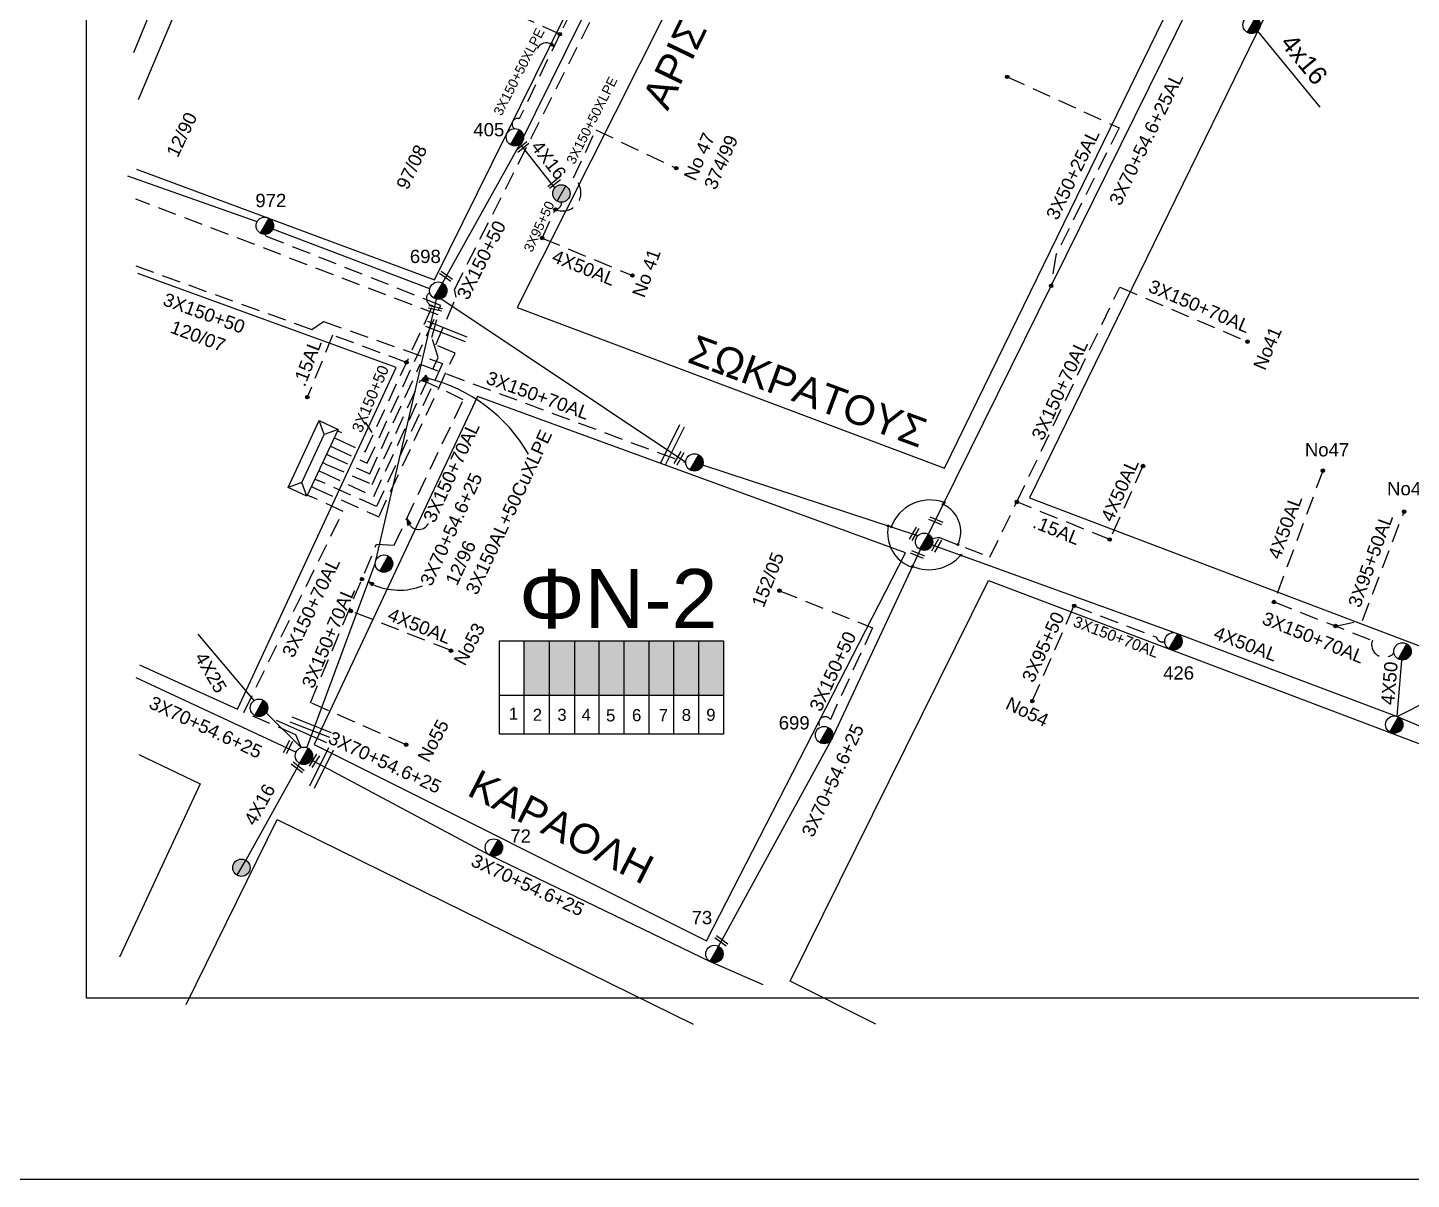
# Model space of a CAD drawing. Header units: millimetres. Extents: x 1421 to 7149, y 883 to 1925.
# Drawn here: x 5030.3 to 5217.9, y 887.4 to 1043.6 of the extents above; entities that cross this region are included whole.
import ezdxf
from ezdxf.enums import TextEntityAlignment as Align

# ---------------------------------------------------------------- set-up
doc = ezdxf.new("R2010")
doc.units = ezdxf.units.MM
doc.linetypes.add('DASHED', pattern=[19.05, 12.7, -6.35])
for name, color, linetype in [('3X50+25AL', 7, 'DASHED'), ('4 X 50 + 13.5', 7, 'SYN_LINE'), ('Pillar OTE', 7, 'Continuous'), ('Άγνωστα', 7, 'Continuous'), ('Γυμνά εναέρια ΧΤ (3Φ)   4x50CU', 7, 'Continuous'), ('Γυμνά εναέρια ΧΤ (3Φ) 4x50AL', 7, 'Continuous'), ('Εναέρια παροχή ΧΤ 4x16', 7, 'SYN_LINE'), ('Εναέρια παροχή ΧΤ 4x25', 7, 'SYN_LINE'), ('Καλωδια ΧΤ  3X95+50', 7, 'Continuous'), ('Καλώδια ΧΤ   3x150+50CU', 7, 'DASHED'), ('Καλώδια ΧΤ   3x150+70AL', 7, 'DASHED'), ('Καλώδια ΧΤ   3x150AL+50CU', 7, 'DASHED'), ('Μηχανική τομή', 7, 'Continuous'), ('Στύλος Ξύλινος', 7, 'Continuous'), ('Στύλος Ξύλινος @ 1', 7, 'Continuous'), ('Στύλος ΦΜ', 7, 'Continuous'), ('Στύλος ΦΜ @ 1', 7, 'Continuous'), ('Συνδέσεις', 7, 'Continuous'), ('Συνεστραμμένα ΧΤ   3x70+54.6+25 AL', 7, 'SYN_LINE'), ('Τομή', 7, 'Continuous'), ('Υποσταθμός πόλεως', 7, 'Continuous'), ('Υπόβαθρο ΔΕΗ', 7, 'Continuous'), ('Υπόγεια Καλώδια Δικτύου ΧΤ   .15', 7, 'DASHED'), ('Υπόγεια καλώδια Παροχών ΧΤ   4x50AL', 7, 'DASHED')]:
    doc.layers.add(name, color=color, linetype=linetype)
doc.styles.add('arial', font='ARIAL.TTF')
doc.styles.get("Standard").update_dxf_attribs({"font": 'ARIAL.TTF'})
doc.linetypes.add('SYN_LINE', pattern='A,0.5,-0.0001,["/\\/\\/\\/",Standard,S=0.1,R=0,X=0,Y=-0.05],-0.25', length=0.7501)

# ---------------------------------------------------------------- blocks, each defined once
blk = doc.blocks.new('ΥΠΑΡΧΩΝ ΤΣΙΜΕΝΤΕΝΙΟΣ ΣΤΥΛΟΣ')
at = {"layer": 'Στύλος ΦΜ'}
blk.add_hatch(color=256, dxfattribs=at).paths.add_polyline_path([(-1.29, -2.28, 0.574793), (2.62, 0, 0.268822), (1.3, 2.27)])
blk.add_line((-1.29, -2.28), (1.3, 2.27), dxfattribs=at)
blk.add_circle((0, 0), 2.62, dxfattribs=at)
at = {"layer": 'Στύλος ΦΜ', "flags": 4}
for tag, p in [('ΑΡΙΘΜΟΣ', (-4.68, 8.05)), ('ΤΥΠΟΣ', (-4.91, 3.03))]:
    blk.add_attdef(tag, p, '', height=4, dxfattribs=at)
blk = doc.blocks.new('ΥΠΑΡΧΩΝ ΞΥΛΙΝΟΣ ΣΤΥΛΟΣ')
at = {"layer": 'Στύλος Ξύλινος'}
h = blk.add_hatch(color=256, dxfattribs=at)
h.paths.add_polyline_path([(-2.62, 0, 0.270008), (-1.29, -2.28), (1.3, 2.27, 0.576266)])
h.paths.add_polyline_path([(-1.29, -2.28, 0.574793), (2.62, 0, 0.268822), (1.3, 2.27)])
blk.add_line((-1.29, -2.28), (1.3, 2.27), dxfattribs=at)
blk.add_circle((0, 0), 2.62, dxfattribs=at)
at = {"layer": 'Στύλος Ξύλινος', "flags": 4}
for tag, p in [('ΑΡΙΘΜΟΣ', (-4.91, 8.6)), ('ΤΥΠΟΣ', (-4.85, 3.39))]:
    blk.add_attdef(tag, p, '', height=4, dxfattribs=at)
blk = doc.blocks.new('ΥΠΟΣΤΑΘΜΟΣ ΠΟΛΕΩΣ 9 ΑΝΑΧΩΡΗΣΕΩΝ')
at = {"layer": 'Υποσταθμός πόλεως', "ltscale": 40}
for p, q in [((-9.63, -2.82), (-9.63, -4)), ((-7.12, -2.82), (-7.12, -4)), ((-4.84, -2.82), (-4.84, -4)), ((-2.36, -2.82), (-2.36, -4)), ((0.09, -2.82), (0.09, -4)), ((2.55, -2.82), (2.55, -4)), ((5.02, -2.82), (5.02, -4)), ((7.48, -2.82), (7.48, -4)), ((9.61, -2.82), (9.61, -4))]:
    blk.add_line(p, q, dxfattribs=at)
blk.add_lwpolyline([(-10.02, 2.82), (10.02, 2.82), (10.02, -2.82), (-10.02, -2.82)], close=True, dxfattribs=at)
for points in [[(-7.21, 0), (-10.02, 2.82)], [(-10.02, -2.82), (-7.21, 0)], [(-7.21, 0), (7.21, 0)], [(7.21, 0), (10.02, 2.82)], [(10.02, -2.82), (7.21, 0)]]:
    blk.add_lwpolyline(points, dxfattribs=at)
at = {"layer": 'Υποσταθμός πόλεως', "linetype": 'SYN_LINE', "ltscale": 40, "flags": 1}
for tag, p in [('ΜΕΤΑΣΧΗΜΑΤΙΣΜΟΣ', (10.79, 1.71)), ('ΙΣΧΥΣ', (10.77, -1.08)), ('ΑΡΙΘΜΟΣ', (10.89, -3.8))]:
    blk.add_attdef(tag, p, '', height=1.8, dxfattribs=at)
blk = doc.blocks.new('_ΣΥΝΔΕΣΗ')
at = {"layer": 'Συνδέσεις', "linetype": 'SYN_LINE', "ltscale": 40}
blk.add_hatch(color=256, dxfattribs=at).paths.add_polyline_path([(0.5, -0.01, 1), (-0.5, -0.01, 1)])
at = {"layer": 'Συνδέσεις'}
blk.add_circle((0, -0.01), 0.5, dxfattribs=at)
blk = doc.blocks.new('ΜΗΧΑΝΙΚΗ ΤΟΜΗ')
at = {"layer": 'Μηχανική τομή', "ltscale": 40}
for p, q in [((-3.67, 1.17), (3.91, 1.17)), ((3.91, -0.38), (-3.67, -0.38))]:
    blk.add_line(p, q, dxfattribs=at)
blk = doc.blocks.new('ΤΟΜΗ')
at = {"layer": 'Τομή', "ltscale": 40}
for p, q in [((10.95, 0.22), (-12.13, 0.22)), ((10.95, -2.57), (-12.13, -2.57))]:
    blk.add_line(p, q, dxfattribs=at)

msp = doc.modelspace()

# ---------------------------------------------------------------- hatches: boundary and pattern name
at = {"lineweight": -3, "ltscale": 0.1}
h = msp.add_hatch(color=256, dxfattribs=at)
h.paths.add_polyline_path([(5101.44, 1041.52), (5101.29, 1041.36), (5101.62, 1041.06)])
h.paths.add_polyline_path([(5101.29, 1041.36), (5101.15, 1041.21), (5101.62, 1041.06)])
h = msp.add_hatch(color=256, dxfattribs=at)
h.paths.add_polyline_path([(5084.32, 996.48), (5083.66, 995.77), (5084.46, 996.08)])
h.paths.add_polyline_path([(5084.49, 996.02), (5084.46, 996.08), (5083.66, 995.77), (5084.36, 995.73)])
h.paths.add_polyline_path([(5084.49, 996.02), (5084.36, 995.73), (5084.63, 995.71)])
h = msp.add_hatch(color=256, dxfattribs=at)
h.paths.add_polyline_path([(5081.67, 977), (5081.79, 976.16), (5082.01, 976.26)])
h.paths.add_polyline_path([(5081.67, 977), (5082.01, 976.26), (5082.23, 976.36)])
h = msp.add_hatch(color=256, dxfattribs=at)
h.paths.add_polyline_path([(5077.2, 968.31), (5076.5, 968.48), (5077.08, 968.1)])
h.paths.add_polyline_path([(5076.5, 968.48), (5076.93, 967.91), (5077.08, 968.1)])
at = {"linetype": 'DASHED', "lineweight": -3, "ltscale": 0.2}
h = msp.add_hatch(color=151, dxfattribs=at)
h.dxf.hatch_style = 1
h.paths.add_polyline_path([(5097.6, 953.07), (5100.99, 953.07), (5100.99, 960.45), (5097.6, 960.45)])
h = msp.add_hatch(color=62, dxfattribs=at)
h.dxf.hatch_style = 1
h.paths.add_polyline_path([(5101.08, 953.08), (5104.46, 953.07), (5104.46, 960.45), (5101.08, 960.45)])
h = msp.add_hatch(color=1, dxfattribs=at)
h.dxf.hatch_style = 1
h.paths.add_polyline_path([(5111.17, 960.43), (5107.78, 960.43), (5107.78, 953.06), (5111.17, 953.05)])
h = msp.add_hatch(color=30, dxfattribs=at)
h.dxf.hatch_style = 1
h.paths.add_polyline_path([(5114.68, 960.39), (5111.24, 960.39), (5111.24, 953.02), (5114.68, 953.02)])
h = msp.add_hatch(color=50, dxfattribs=at)
h.dxf.hatch_style = 1
h.paths.add_polyline_path([(5117.96, 960.42), (5114.57, 960.42), (5114.57, 953.05), (5117.96, 953.04)])
h = msp.add_hatch(color=36, dxfattribs=at)
h.dxf.hatch_style = 1
h.paths.add_polyline_path([(5121.35, 960.42), (5117.96, 960.42), (5117.96, 953.04), (5121.35, 953.04)])
h = msp.add_hatch(color=5, dxfattribs=at)
h.dxf.hatch_style = 1
h.paths.add_polyline_path([(5124.64, 960.43), (5121.25, 960.43), (5121.25, 953.05), (5124.64, 953.05)])
at = {"layer": 'Καλώδια ΧΤ   3x150AL+50CU', "linetype": 'DASHED', "ltscale": 0.2}
h = msp.add_hatch(color=6, dxfattribs=at)
h.dxf.hatch_style = 1
h.paths.add_polyline_path([(5107.78, 960.45), (5104.48, 960.45), (5104.48, 953.08), (5107.78, 953.08)])

# ---------------------------------------------------------------- linework, layer by layer
at = {"lineweight": -3, "ltscale": 0.1}
msp.add_line((5076.06, 990.1), (5076.93, 988.73), dxfattribs=at)
for points in [[(4932.72, 1917.4), (7149.36, 1917.4), (7149.36, 887.4), (4932.72, 887.4)], [(5038.25, 1899.55), (6989.1, 1899.55), (6989.1, 911.99), (5038.25, 911.99)]]:
    msp.add_lwpolyline(points, close=True, dxfattribs=at)
for points in [[(5101.29, 1041.36), (5101.62, 1041.06), (5101.44, 1041.52), (5101.29, 1041.36)], [(5101.29, 1041.36), (5101.62, 1041.06), (5101.15, 1041.21), (5101.29, 1041.36)], [(5084.46, 996.08), (5083.66, 995.77), (5084.32, 996.48), (5084.46, 996.08)], [(5084.46, 996.08), (5083.66, 995.77), (5084.63, 995.71), (5084.46, 996.08)], [(5082.01, 976.26), (5081.67, 977), (5082.23, 976.36), (5082.01, 976.26)], [(5082.01, 976.26), (5081.67, 977), (5081.79, 976.16), (5082.01, 976.26)], [(5077.08, 968.1), (5076.5, 968.48), (5077.2, 968.31), (5077.08, 968.1)], [(5077.08, 968.1), (5076.5, 968.48), (5076.93, 967.91), (5077.08, 968.1)]]:
    msp.add_lwpolyline(points, dxfattribs=at)
for centre, radius, start, end in [((5100.6, 1040.18), 1.38, 59.6337, 152.3008), ((5079.24, 974.83), 21.88, 30.0488, 76.1811), ((5083.29, 977.04), 1.49, 211.6019, 334.8587), ((5080.68, 976.01), 8.69, 245.546, 291.1067)]:
    msp.add_arc(centre, radius, start, end, dxfattribs=at)
at = {"layer": '3X50+25AL', "color": 50, "lineweight": -3, "ltscale": 0.2}
msp.add_lwpolyline([(5163.11, 1036.96), (5178.27, 1030.05), (5169.68, 1012.73), (5169.05, 1008.62)], dxfattribs=at)
at = {"layer": '4 X 50 + 13.5', "color": 5, "lineweight": -3, "ltscale": 20}
msp.add_lwpolyline([(5086.54, 1008.98), (5097.07, 1027.85), (5117.8, 1069.86), (5135.41, 1085.4)], dxfattribs=at)
at = {"layer": 'Pillar OTE', "lineweight": -3, "ltscale": 40}
for points in [[(5094.27, 947.81), (5094.27, 960.45), (5124.61, 960.44), (5124.61, 947.78), (5094.27, 947.81)], [(5097.6, 947.8), (5097.6, 960.45)], [(5101.04, 947.8), (5101.04, 960.45)], [(5104.48, 947.8), (5104.48, 960.45)], [(5107.78, 947.79), (5107.78, 960.45)], [(5111.16, 947.79), (5111.17, 960.45)], [(5114.56, 947.79), (5114.56, 960.45)], [(5117.9, 947.78), (5117.9, 960.45)], [(5121.29, 947.78), (5121.29, 960.44)], [(5094.27, 953.09), (5124.61, 953.06)]]:
    msp.add_lwpolyline(points, dxfattribs=at)
at = {"layer": 'Γυμνά εναέρια ΧΤ (3Φ)   4x50CU', "color": 1, "lineweight": -3, "ltscale": 10}
msp.add_lwpolyline([(5216, 950.18), (5216.62, 957.83)], dxfattribs=at)
at = {"layer": 'Γυμνά εναέρια ΧΤ (3Φ) 4x50AL', "color": 27, "lineweight": -3, "ltscale": 0.1}
for points in [[(5061.37, 1017.27), (5043.86, 1023.47)], [(5084.8, 1008.19), (5063.51, 1016.31)], [(5119.51, 984.62), (5086.3, 1006.84)]]:
    msp.add_lwpolyline(points, dxfattribs=at)
at = {"layer": 'Γυμνά εναέρια ΧΤ (3Φ) 4x50AL', "color": 50, "lineweight": -3, "ltscale": 0.1}
msp.add_lwpolyline([(5150.98, 974.69), (5121.81, 984.29)], dxfattribs=at)
at = {"layer": 'Γυμνά εναέρια ΧΤ (3Φ) 4x50AL', "color": 1, "lineweight": -3, "ltscale": 0.2}
msp.add_lwpolyline([(5152.95, 973.48), (5186.04, 961.49), (5216, 950.18), (5249.84, 935.94)], dxfattribs=at)
at = {"layer": 'Εναέρια παροχή ΧΤ 4x16', "color": 7, "lineweight": -3, "ltscale": 10}
msp.add_lwpolyline([(5197.04, 1043.15), (5205.49, 1032.83)], dxfattribs=at)
at = {"layer": 'Εναέρια παροχή ΧΤ 4x16', "color": 5, "linetype": 'Continuous', "lineweight": -3, "ltscale": 0.1}
msp.add_lwpolyline([(5101.77, 1021.92), (5097.07, 1027.85)], dxfattribs=at)
at = {"layer": 'Εναέρια παροχή ΧΤ 4x16', "color": 1, "lineweight": -3, "ltscale": 10}
msp.add_lwpolyline([(5216, 950.18), (5225.29, 954.89)], dxfattribs=at)
at = {"layer": 'Εναέρια παροχή ΧΤ 4x16', "color": 1, "lineweight": -3, "ltscale": 20}
msp.add_lwpolyline([(5067.14, 943.82), (5059.85, 930.69)], dxfattribs=at)
at = {"layer": 'Εναέρια παροχή ΧΤ 4x25', "color": 1, "linetype": 'SYN_LINE', "lineweight": -3, "ltscale": 15}
msp.add_lwpolyline([(5060.99, 952.35), (5053.38, 961.36)], dxfattribs=at)
at = {"layer": 'Καλωδια ΧΤ  3X95+50', "color": 5, "linetype": 'DASHED', "lineweight": -3, "ltscale": 0.2}
msp.add_lwpolyline([(5100.04, 1015.08), (5101.83, 1018.97, 0.415734), (5102.67, 1019.96)], format="xyb", dxfattribs=at)
at = {"layer": 'Καλωδια ΧΤ  3X95+50', "color": 1, "linetype": 'DASHED', "lineweight": -3, "ltscale": 0.2}
for points in [[(5207.62, 962.46), (5211.29, 963.22), (5216.93, 977.97)], [(5166.51, 952.26), (5172.17, 965.2)]]:
    msp.add_lwpolyline(points, dxfattribs=at)
at = {"layer": 'Καλώδια ΧΤ   3x150+50CU', "color": 30, "lineweight": -3, "ltscale": 0.2}
msp.add_lwpolyline([(5069.3, 981.12), (5077.88, 977.26), (5088.23, 999.49), (5085.6, 1000.6), (5088.37, 1007.05), (5088.17, 1008.13), (5120.31, 1071.66), (5119.33, 1074.59), (5125.9, 1088.7), (5111.74, 1093.2, 1.681927), (5109.28, 1095.02)], format="xyb", dxfattribs=at)
at = {"layer": 'Καλώδια ΧΤ   3x150+50CU', "color": 5, "lineweight": -3, "ltscale": 0.2}
msp.add_lwpolyline([(5101.83, 1018.97, 0.895863), (5104.29, 1023.25), (5107.31, 1029.75), (5118.23, 1024.57)], format="xyb", dxfattribs=at)
at = {"layer": 'Καλώδια ΧΤ   3x150+50CU', "color": 62, "lineweight": -3, "ltscale": 0.2}
msp.add_lwpolyline([(5044.93, 1011.31), (5068.8, 1002.69), (5070.41, 1003.76), (5086.54, 998.08), (5077.57, 978.67), (5069.78, 982.15)], dxfattribs=at)
at = {"layer": 'Καλώδια ΧΤ   3x150+50CU', "color": 1, "lineweight": -3, "ltscale": 0.2}
msp.add_lwpolyline([(5199.29, 965.72), (5212.62, 960.5, 0.829641), (5215.55, 958.82)], format="xyb", dxfattribs=at)
at = {"layer": 'Καλώδια ΧΤ   3x150+70AL', "color": 5, "lineweight": -3, "ltscale": 0.2}
msp.add_lwpolyline([(5095.97, 1062.38), (5109.07, 1056.07), (5102.43, 1042.74), (5089.68, 1048.56)], dxfattribs=at)
msp.add_lwpolyline([(5102.43, 1042.74), (5096.93, 1031.27, 0.858759), (5096.27, 1029.94)], format="xyb", dxfattribs=at)
at = {"layer": 'Καλώδια ΧΤ   3x150+70AL', "color": 50, "lineweight": -3, "ltscale": 0.2}
msp.add_lwpolyline([(5152.93, 974.35), (5153.84, 974.51), (5160.77, 971.8), (5164.41, 979.29), (5178.36, 1008.43), (5195.69, 1001.04)], dxfattribs=at)
at = {"layer": 'Καλώδια ΧΤ   3x150+70AL', "color": 6, "lineweight": -3, "ltscale": 0.2}
msp.add_lwpolyline([(5081.59, 946.35), (5068.61, 952.06), (5077.58, 973.56), (5079.97, 973.41), (5089.34, 993.16), (5084.34, 995.54)], dxfattribs=at)
at = {"layer": 'Καλώδια ΧΤ   3x150+70AL', "color": 1, "lineweight": -3, "ltscale": 0.2}
msp.add_lwpolyline([(5067.35, 945.96), (5066.62, 947.71), (5059.57, 950.75), (5073.05, 978), (5068.77, 979.98)], dxfattribs=at)
msp.add_lwpolyline([(5172.17, 965.2), (5183.34, 960.95, 0.45012), (5184.46, 960.34)], format="xyb", dxfattribs=at)
at = {"layer": 'Καλώδια ΧΤ   3x150AL+50CU', "color": 151, "lineweight": -3, "ltscale": 0.2}
msp.add_lwpolyline([(5070.3, 983.28), (5077.21, 980.02), (5085.92, 998.89), (5085.06, 1001.59), (5085.96, 1004.66), (5044.96, 1020.36)], dxfattribs=at)
at = {"layer": 'Καλώδια ΧΤ   3x150AL+50CU', "color": 36, "lineweight": -3, "ltscale": 0.2}
msp.add_lwpolyline([(5062.56, 1015.35), (5062.54, 1015.59)], dxfattribs=at)
at = {"layer": 'Καλώδια ΧΤ   3x150AL+50CU', "color": 27, "lineweight": -3, "ltscale": 0.2}
msp.add_lwpolyline([(5071.85, 986.62), (5076.31, 984.53), (5086.28, 1005.96), (5062.56, 1015.35), (5062.56, 1015.35)], dxfattribs=at)
at = {"layer": 'Καλώδια ΧΤ   3x150AL+50CU', "color": 5, "lineweight": -3, "ltscale": 0.2}
msp.add_lwpolyline([(5072.37, 987.74), (5076.04, 986.08), (5085.2, 1005.91, -0.702726), (5084.8, 1007.71)], format="xyb", dxfattribs=at)
msp.add_lwpolyline([(5081.65, 998.22), (5071.63, 1001.91)], dxfattribs=at)
at = {"layer": 'Καλώδια ΧΤ   3x150AL+50CU', "color": 50, "lineweight": -3, "ltscale": 0.2}
msp.add_lwpolyline([(5071.33, 985.51), (5076.65, 983.1), (5083.51, 997.98), (5119.51, 984.62)], dxfattribs=at)
at = {"layer": 'Καλώδια ΧΤ   3x150AL+50CU', "color": 6, "lineweight": -3, "ltscale": 0.2}
msp.add_lwpolyline([(5070.81, 984.39), (5076.97, 981.67), (5083.54, 995.83), (5084.34, 995.54)], dxfattribs=at)
at = {"layer": 'Καλώδια ΧΤ   3x150AL+50CU', "color": 1, "lineweight": -3, "ltscale": 0.2}
msp.add_lwpolyline([(5132.22, 967.25), (5144.84, 962.23), (5139.12, 949.8)], dxfattribs=at)
msp.add_arc((5138.42, 949.29), 0.868, 35.6386, 220.2021, dxfattribs=at)
at = {"layer": 'Συνεστραμμένα ΧΤ   3x70+54.6+25 AL', "color": 27, "linetype": 'SYN_LINE', "lineweight": -3, "ltscale": 20}
msp.add_lwpolyline([(5070.94, 1098.54), (5059.53, 1074.33), (5046.81, 1045.5), (5044.61, 1040.2)], dxfattribs=at)
at = {"layer": 'Συνεστραμμένα ΧΤ   3x70+54.6+25 AL', "color": 2, "lineweight": -3, "ltscale": 20}
msp.add_lwpolyline([(5152.43, 974.91), (5189.75, 1050.58), (5197.85, 1067.47)], dxfattribs=at)
at = {"layer": 'Συνεστραμμένα ΧΤ   3x70+54.6+25 AL', "color": 6, "lineweight": -3, "ltscale": 20}
msp.add_lwpolyline([(5068.14, 945.95), (5077.41, 970.92), (5085.69, 1006.81)], dxfattribs=at)
at = {"layer": 'Συνεστραμμένα ΧΤ   3x70+54.6+25 AL', "color": 1, "linetype": 'SYN_LINE', "lineweight": -3, "ltscale": 20}
msp.add_lwpolyline([(5123.4, 917.97), (5139.31, 947.11), (5151.35, 972.82)], dxfattribs=at)
at = {"layer": 'Συνεστραμμένα ΧΤ   3x70+54.6+25 AL', "color": 1, "lineweight": -3, "ltscale": 20}
msp.add_lwpolyline([(5044.92, 955.48), (5066.66, 945.34)], dxfattribs=at)
at = {"layer": 'Συνεστραμμένα ΧΤ   3x70+54.6+25 AL', "color": 1, "linetype": 'SYN_LINE', "lineweight": -3, "ltscale": 8}
msp.add_lwpolyline([(5062.61, 950.69), (5067.35, 945.96)], dxfattribs=at)
at = {"layer": 'Συνεστραμμένα ΧΤ   3x70+54.6+25 AL', "color": 62, "linetype": 'SYN_LINE', "lineweight": -3, "ltscale": 20}
msp.add_lwpolyline([(5067.73, 944.85), (5092.93, 931.37), (5122.82, 916.95), (5129.95, 913.83)], dxfattribs=at)
at = {"layer": 'Υπόβαθρο ΔΕΗ', "lineweight": -3, "ltscale": 0.2}
for points in [[(5045.01, 1024.45), (5085.43, 1009.41), (5124.47, 1088.42), (5074.63, 1103.58), (5045.24, 1033.82)], [(5154.6, 983.86), (5195.01, 1066.8), (5136.56, 1085.03), (5096.64, 1005.66), (5154.6, 983.86)], [(5166.15, 979.84), (5253.04, 946.84), (5282.03, 1039.8), (5206.76, 1063.06), (5166.15, 979.84)], [(5045.43, 957.2), (5058.73, 951.2), (5080.25, 997.52), (5045.22, 1010.3)], [(5122.34, 919.75), (5149.3, 972.4), (5091.27, 993.59), (5069.1, 946.37), (5122.34, 919.75)], [(5145.29, 908.47), (5133.66, 914.28), (5160.55, 968.64), (5249.36, 934.99), (5243.85, 917.75), (5227.8, 911.99)], [(5070.85, 946.61), (5064, 949.64)], [(5045.33, 945.03), (5053.68, 941.07), (5042.71, 917.55)], [(5051.75, 911.11), (5064.09, 936.2), (5120.5, 908.44)]]:
    msp.add_lwpolyline(points, dxfattribs=at)
at = {"layer": 'Υπόβαθρο ΔΕΗ', "lineweight": -3}
for centre, radius, start, end in [((5152.62, 973.99), 5.57, 69.7477, 159.9699), ((5152.69, 975.22), 4.12, 335.213, 65.0616), ((5151.8, 975.09), 4.92, 168.8735, 251.3635), ((5152.5, 975.74), 5.65, 246.9069, 319.7173)]:
    msp.add_arc(centre, radius, start, end, dxfattribs=at)
at = {"layer": 'Υπόγεια Καλώδια Δικτύου ΧΤ   .15', "color": 5, "lineweight": -3, "ltscale": 0.2}
msp.add_lwpolyline([(5071.63, 1001.91), (5068.19, 993.5)], dxfattribs=at)
at = {"layer": 'Υπόγεια Καλώδια Δικτύου ΧΤ   .15', "color": 50, "lineweight": -3, "ltscale": 0.2}
msp.add_lwpolyline([(5177.01, 974.19), (5164.41, 979.29)], dxfattribs=at)
at = {"layer": 'Υπόγεια καλώδια Παροχών ΧΤ   4x50AL', "color": 1, "lineweight": -3, "ltscale": 0.2}
msp.add_line((5205.9, 983.52), (5199.29, 965.72), dxfattribs=at)
at = {"layer": 'Υπόγεια καλώδια Παροχών ΧΤ   4x50AL', "color": 5, "lineweight": -3, "ltscale": 0.2}
msp.add_lwpolyline([(5100.04, 1015.08), (5112.28, 1010.01)], dxfattribs=at)
at = {"layer": 'Υπόγεια καλώδια Παροχών ΧΤ   4x50AL', "color": 50, "lineweight": -3, "ltscale": 0.2}
msp.add_lwpolyline([(5181.51, 984.17), (5177.01, 974.19)], dxfattribs=at)
at = {"layer": 'Υπόγεια καλώδια Παροχών ΧΤ   4x50AL', "color": 6, "linetype": 'DASHED', "lineweight": -3, "ltscale": 0.2}
msp.add_lwpolyline([(5087.69, 959.12), (5074.1, 964.5)], dxfattribs=at)

# ---------------------------------------------------------------- block references
at = {"layer": 'Μηχανική τομή', "lineweight": -3}
for p, xscale, yscale, zscale, rotation in [((5097.41, 1027.35), 0.2500000000008737, 0.2500000000008737, 0.2500000000008737, 39.22043146265822), ((5101.69, 1022.45), 0.2500000000008737, 0.2500000000008737, 0.2500000000008737, 39.22043146265822), ((5086.91, 1009.85), 0.2500000000012981, 0.2500000000012981, 0.2500000000012981, 324.8246031289416), ((5085.49, 1005.46), 0.2500000000006469, 0.2500000000006469, 0.2500000000006469, 347.2213168876039), ((5118.67, 985.14), 0.2500000000005929, 0.2500000000005929, 0.2500000000005929, 59.94259331646246), ((5150.55, 974.88), 0.2500000000005929, 0.2500000000005929, 0.2500000000005929, 59.94259331646246), ((5153.37, 976.65), 0.2500000000007248, 0.2500000000007248, 0.2500000000007248, 337.5423851799835), ((5153.61, 973.32), 0.2500000000005929, 0.2500000000005929, 0.2500000000005929, 59.94259331646246), ((5150.87, 972.08), 0.2500000000007248, 0.2500000000007248, 0.2500000000007248, 337.5423851799835), ((5065.64, 945.97), 0.2500000000007589, 0.2500000000007589, 0.2500000000007589, 63.17486313234187), ((5066.98, 943.35), 0.2500000000004207, 0.2500000000004207, 0.2500000000004207, 142.8621753597929), ((5069.22, 944.08), 0.2500000000006288, 0.2500000000006288, 0.2500000000006288, 57.1552138932655), ((5124.42, 919.81), 0.2500000000004207, 0.2500000000004207, 0.2500000000004207, 142.8621753597929)]:
    msp.add_blockref('ΜΗΧΑΝΙΚΗ ΤΟΜΗ', p, dxfattribs=dict(at, xscale=xscale, yscale=yscale, zscale=zscale, rotation=rotation))
at = {"layer": 'Στύλος Ξύλινος @ 1', "lineweight": -3, "ltscale": 40, "xscale": 0.4499999999998181, "yscale": 0.4499999999998181, "zscale": 0.4499999999998181}
for p in [(5102.65, 1021.13), (5059.26, 929.67)]:
    msp.add_blockref('ΥΠΑΡΧΩΝ ΞΥΛΙΝΟΣ ΣΤΥΛΟΣ', p, dxfattribs=at)
at = {"layer": 'Στύλος ΦΜ @ 1', "lineweight": -3, "ltscale": 40, "xscale": 0.4499999999998181, "yscale": 0.4499999999998181, "zscale": 0.4499999999998181}
for p in [(5196.24, 1044.01), (5120.69, 984.66), (5151.84, 973.89), (5078.59, 970.92), (5216.71, 959.01), (5061.64, 951.36), (5215.59, 949.08), (5067.73, 944.85)]:
    msp.add_blockref('ΥΠΑΡΧΩΝ ΤΣΙΜΕΝΤΕΝΙΟΣ ΣΤΥΛΟΣ', p, dxfattribs=at)
at = {"layer": 'Στύλος ΦΜ @ 1', "lineweight": -3, "ltscale": 40}
ref = msp.add_blockref('ΥΠΑΡΧΩΝ ΤΣΙΜΕΝΤΕΝΙΟΣ ΣΤΥΛΟΣ', (5096.34, 1028.77), dxfattribs=dict(at, xscale=0.4499999999998181, yscale=0.4499999999998181, zscale=0.4499999999998181))
ref.add_attrib('ΑΡΙΘΜΟΣ', '405', (5090.71, 1028.89), dxfattribs={"layer": 'Στύλος ΦΜ', "height": 1.8, "flags": 4})
ref = msp.add_blockref('ΥΠΑΡΧΩΝ ΤΣΙΜΕΝΤΕΝΙΟΣ ΣΤΥΛΟΣ', (5062.43, 1016.76), dxfattribs=dict(at, xscale=0.4499999999998181, yscale=0.4499999999998181, zscale=0.4499999999998181))
ref.add_attrib('ΑΡΙΘΜΟΣ', '972', (5061.15, 1019.28), dxfattribs={"layer": 'Στύλος ΦΜ', "height": 1.8, "flags": 4})
ref = msp.add_blockref('ΥΠΑΡΧΩΝ ΤΣΙΜΕΝΤΕΝΙΟΣ ΣΤΥΛΟΣ', (5085.95, 1007.96), dxfattribs=dict(at, xscale=0.4499999999998181, yscale=0.4499999999998181, zscale=0.4499999999998181))
ref.add_attrib('ΑΡΙΘΜΟΣ', '698', (5082.1, 1011.7), dxfattribs={"layer": 'Στύλος ΦΜ', "height": 1.8, "flags": 4})
ref = msp.add_blockref('ΥΠΑΡΧΩΝ ΤΣΙΜΕΝΤΕΝΙΟΣ ΣΤΥΛΟΣ', (5185.64, 960.38), dxfattribs=dict(at, xscale=0.4499999999998181, yscale=0.4499999999998181, zscale=0.4499999999998181))
ref.add_attrib('ΑΡΙΘΜΟΣ', '426', (5184.25, 955.19), dxfattribs={"layer": 'Στύλος ΦΜ', "height": 1.8, "flags": 4})
ref = msp.add_blockref('ΥΠΑΡΧΩΝ ΤΣΙΜΕΝΤΕΝΙΟΣ ΣΤΥΛΟΣ', (5138.27, 947.67), dxfattribs=dict(at, xscale=0.4499999999998181, yscale=0.4499999999998181, zscale=0.4499999999998181))
ref.add_attrib('ΑΡΙΘΜΟΣ', '699', (5132.12, 948.43), dxfattribs={"layer": 'Στύλος ΦΜ', "height": 1.8, "flags": 4})
ref = msp.add_blockref('ΥΠΑΡΧΩΝ ΤΣΙΜΕΝΤΕΝΙΟΣ ΣΤΥΛΟΣ', (5093.49, 932.41), dxfattribs=dict(at, xscale=0.4499999999998181, yscale=0.4499999999998181, zscale=0.4499999999998181))
ref.add_attrib('ΑΡΙΘΜΟΣ', '72', (5095.72, 933.06), dxfattribs={"layer": 'Στύλος ΦΜ', "height": 1.8, "flags": 4})
ref = msp.add_blockref('ΥΠΑΡΧΩΝ ΤΣΙΜΕΝΤΕΝΙΟΣ ΣΤΥΛΟΣ', (5123.4, 917.97), dxfattribs=dict(at, xscale=0.4499999999998181, yscale=0.4499999999998181, zscale=0.4499999999998181))
ref.add_attrib('ΑΡΙΘΜΟΣ', '73', (5120.3, 922.01), dxfattribs={"layer": 'Στύλος ΦΜ', "height": 1.8, "flags": 4})
at = {"layer": 'Συνδέσεις', "lineweight": -3}
for p, xscale, yscale, zscale in [((5102.43, 1042.75), 0.4777242751392805, 0.4777242751392805, 0.4777242751392805), ((5163.11, 1036.96), 0.4777242751392805, 0.4777242751392805, 0.4777242751392805), ((5118.23, 1024.57), 0.4777242751392805, 0.4777242751392805, 0.4777242751392805), ((5101.83, 1018.97), 0.4777242751392805, 0.4777242751392805, 0.4777242751392805), ((5100.04, 1015.09), 0.4777242751392805, 0.4777242751392805, 0.4777242751392805), ((5112.28, 1010.02), 0.4777242751392805, 0.4777242751392805, 0.4777242751392805), ((5169.06, 1008.62), 0.4777242751392805, 0.4777242751392805, 0.4777242751392805), ((5195.69, 1001.04), 0.4777242751392805, 0.4777242751392805, 0.4777242751392805), ((5081.65, 998.23), 0.4777242751392805, 0.4777242751392805, 0.4777242751392805), ((5068.19, 993.51), 0.4777242751392805, 0.4777242751392805, 0.4777242751392805), ((5181.51, 984.17), 0.4777242751392805, 0.4777242751392805, 0.4777242751392805), ((5181.51, 984.17), 0.4777242751392805, 0.4777242751392805, 0.4777242751392805), ((5205.9, 983.53), 0.4777242751392805, 0.4777242751392805, 0.4777242751392805), ((5164.41, 979.3), 0.4777242751392805, 0.4777242751392805, 0.4777242751392805), ((5154.43, 978.96), 0.25, 0.25, 0.25), ((5154.55, 979.22), 0.25, 0.25, 0.25), ((5216.94, 977.98), 0.4777242751392805, 0.4777242751392805, 0.4777242751392805), ((5146.97, 976.04), 0.25, 0.25, 0.25), ((5147.39, 975.9), 0.25, 0.25, 0.25), ((5177.01, 974.2), 0.4777242751392805, 0.4777242751392805, 0.4777242751392805), ((5156.43, 973.5), 0.25, 0.25, 0.25), ((5156.81, 972.08), 0.25, 0.25, 0.25), ((5150.28, 970.54), 0.25, 0.25, 0.25), ((5075.6, 968.82), 0.4777242751392805, 0.4777242751392805, 0.4777242751392805), ((5132.22, 967.26), 0.4777242751392805, 0.4777242751392805, 0.4777242751392805), ((5074.1, 964.5), 0.4777242751392805, 0.4777242751392805, 0.4777242751392805), ((5172.18, 965.21), 0.4777242751392805, 0.4777242751392805, 0.4777242751392805), ((5199.29, 965.72), 0.4777242751392805, 0.4777242751392805, 0.4777242751392805), ((5207.62, 962.46), 0.4777242751392805, 0.4777242751392805, 0.4777242751392805), ((5087.69, 959.12), 0.4777242751392805, 0.4777242751392805, 0.4777242751392805), ((5166.51, 952.26), 0.4777242751392805, 0.4777242751392805, 0.4777242751392805), ((5166.51, 952.26), 0.4777242751392805, 0.4777242751392805, 0.4777242751392805), ((5081.59, 946.36), 0.4777242751392805, 0.4777242751392805, 0.4777242751392805)]:
    msp.add_blockref('_ΣΥΝΔΕΣΗ', p, dxfattribs=dict(at, xscale=xscale, yscale=yscale, zscale=zscale))
at = {"layer": 'Τομή', "lineweight": -3}
for p, xscale, yscale, zscale, rotation in [((5086.79, 1002.2), 0.2499999999994841, 0.2499999999994841, 0.2499999999994841, 158.5834652058325), ((5117.93, 986.78), 0.2499999999991558, 0.2499999999991558, 0.2499999999991558, 243.5790861566432), ((5068.39, 948.53), 0.2499999999994841, 0.2499999999994841, 0.2499999999994841, 158.5834652058325), ((5070.34, 942.96), 0.2499999999991558, 0.2499999999991558, 0.2499999999991558, 243.5790861566432)]:
    msp.add_blockref('ΤΟΜΗ', p, dxfattribs=dict(at, xscale=xscale, yscale=yscale, zscale=zscale, rotation=rotation))
at = {"layer": 'Υποσταθμός πόλεως', "lineweight": -3, "xscale": 0.5, "yscale": 0.5, "zscale": 0.5, "rotation": 65.07937650198026}
msp.add_blockref('ΥΠΟΣΤΑΘΜΟΣ ΠΟΛΕΩΣ 9 ΑΝΑΧΩΡΗΣΕΩΝ', (5068.98, 985.19), dxfattribs=at)

# ---------------------------------------------------------------- texts
at = {"lineweight": -3, "ltscale": 40, "char_height": 4, "width": 64.8866, "attachment_point": 1, "style": 'arial'}
for s, insert, rotation in [('ΑΡΙΣΤΕΙΔΟΥ', (5113.45, 1033.97), 64.1643), ('ΣΩΚΡΑΤΟΥΣ', (5120.93, 1002.06), 339.7145), ('ΚΑΡΑΟΛΗ', (5091.49, 943.14), 333)]:
    msp.add_mtext(s, dxfattribs=dict(at, insert=insert, rotation=rotation))
at = {"lineweight": -3, "ltscale": 30, "char_height": 1.63, "width": 11.2573, "attachment_point": 1}
for s, insert in [('1', (5095.52, 951.37)), ('2', (5098.76, 951.23)), ('3', (5102.09, 951.23)), ('4', (5105.39, 951.23)), ('5', (5108.7, 951.15)), ('6', (5112.22, 951.18)), ('7', (5115.84, 951.18)), ('8', (5118.96, 951.21)), ('9', (5122.29, 951.23))]:
    msp.add_mtext(s, dxfattribs=dict(at, insert=insert))
at = {"layer": 'Άγνωστα', "color": 7, "lineweight": -3, "attachment_point": 1}
for s, insert, char_height, width, rotation in [('3X150+50XLPE', (5093.37, 1032.16), 1.3, 20.7581, 63), ('3X150+50XLPE', (5103.25, 1025.57), 1.3, 20.7581, 63), ('3X70+54.6+25AL', (5176.84, 1020.13), 1.8, 20.7581, 64), ('No 47\\P374/99', (5119.17, 1023.43), 1.8, 20.7581, 66.2088), ('3X50+25AL', (5168.29, 1018.18), 1.8, 20.7581, 64), ('4X16', (5099.84, 1028.55), 1.8, 20.7581, 308), ('3X95+50', (5097.48, 1013.61), 1.3, 20.7581, 65), ('3X150+50', (5088.37, 1007.37), 1.8, 20.7581, 63), ('4X50AL', (5101.89, 1013.58), 1.8, 20.7581, 338), ('No 41', (5112.19, 1007.49), 1.8, 20.7581, 70.1855), ('3X150+70AL', (5182.8, 1009.52), 1.8, 20.7581, 337), ('3X150+50', (5049.09, 1007.72), 1.8, 20.7581, 340), ('No41', (5196.41, 997.71), 1.8, 20.7581, 67.3627), ('.15AL', (5066.17, 995.44), 1.8, 20.7581, 69), ('3X150+70AL', (5166.32, 988.26), 1.8, 20.7581, 65), ('3X150+50', (5074.16, 989.15), 1.5, 20.7581, 67), ('3X150+70AL', (5092.91, 997.09), 1.8, 20.7581, 340), ('3X150+70AL', (5083.82, 977.09), 1.8, 20.7581, 65), ('12/96\\P3X150AL+50CuXLPE', (5086.85, 968.57), 1.8, 13.5385, 65), ('3X70+54.6+25', (5083.39, 968.49), 1.8, 20.7581, 65), ('4X50AL', (5175.73, 977.16), 1.8, 20.7581, 66), ('4X50AL', (5198.41, 971.99), 1.8, 20.7581, 70), ('.15AL', (5167.1, 977.53), 1.8, 20.7581, 338), ('3X95+50AL', (5209.27, 965.44), 1.8, 20.7581, 70), ('152/05', (5128.39, 965.5), 1.8, 20.7581, 68.4048), ('3X150+70AL', (5064.68, 958.81), 1.8, 20.7581, 64), ('3X150+70AL', (5067.36, 954.56), 1.8, 20.7581, 67), ('4X50AL', (5079.61, 964.99), 1.8, 20.7581, 338), ('No53', (5087.96, 957.78), 1.8, 20.7581, 61.9552), ('3X95+50', (5165.02, 955.4), 1.8, 20.7581, 65), ('3X150+70AL', (5172.46, 963.87), 1.5, 20.7581, 339), ('3X150+70AL', (5198.19, 964.47), 1.8, 20.7581, 338), ('3X150+50', (5136.2, 951.47), 1.8, 20.7581, 65), ('4X50AL', (5191.59, 962.49), 1.8, 20.7581, 339), ('4X25', (5054.41, 959.14), 1.8, 20.7581, 300.4394), ('4X50', (5213.77, 951.85), 1.8, 20.7581, 85), ('3X70+54.6+25', (5047.32, 953.04), 1.8, 20.7581, 335), ('No54', (5163.5, 952.92), 1.8, 20.7581, 334.5828), ('No55', (5083.06, 944.68), 1.8, 20.7581, 61.9552), ('3X70+54.6+25', (5071.62, 948.28), 1.8, 20.7581, 335), ('3X70+54.6+25', (5135.14, 934.42), 1.8, 20.7581, 65), ('4X16', (5059.51, 936.11), 1.8, 20.7581, 61), ('3X70+54.6+25', (5090.99, 931.64), 1.8, 20.7581, 335)]:
    msp.add_mtext(s, dxfattribs=dict(at, insert=insert, char_height=char_height, width=width, rotation=rotation))
at = {"layer": 'Άγνωστα', "color": 7, "lineweight": -3, "char_height": 1.8, "attachment_point": 1}
for s, insert, rotation in [('12/90', (5048.99, 1026.67), 64.4834), ('97/08', (5080.17, 1022.27), 64.4834), ('120/07', (5050.09, 1003.98), 339.5199)]:
    msp.add_mtext_dynamic_manual_height_columns(s, width=1.8, gutter_width=1.88, heights=[0.0453], dxfattribs=dict(at, insert=insert, rotation=rotation))
at = {"layer": 'Άγνωστα', "color": 7, "lineweight": -3, "char_height": 1.8, "width": 20.7581, "attachment_point": 1}
for insert in [(5203.47, 987.27), (5214.62, 981.99)]:
    msp.add_mtext('No47', dxfattribs=dict(at, insert=insert))
at = {"layer": 'Υπόβαθρο ΔΕΗ', "lineweight": -3, "ltscale": 0.1}
msp.add_text('4x16', height=2.5, rotation=309.3062, dxfattribs=at).set_placement((5203.39, 1039.34), align=Align.MIDDLE_CENTER)
at = {"layer": 'Υπόβαθρο ΔΕΗ', "lineweight": -3, "insert": (5096.89, 970.18), "char_height": 8, "width": 84.6573, "attachment_point": 1}
msp.add_mtext('ΦN-2', dxfattribs=at)

doc.saveas('drawing.dxf')
